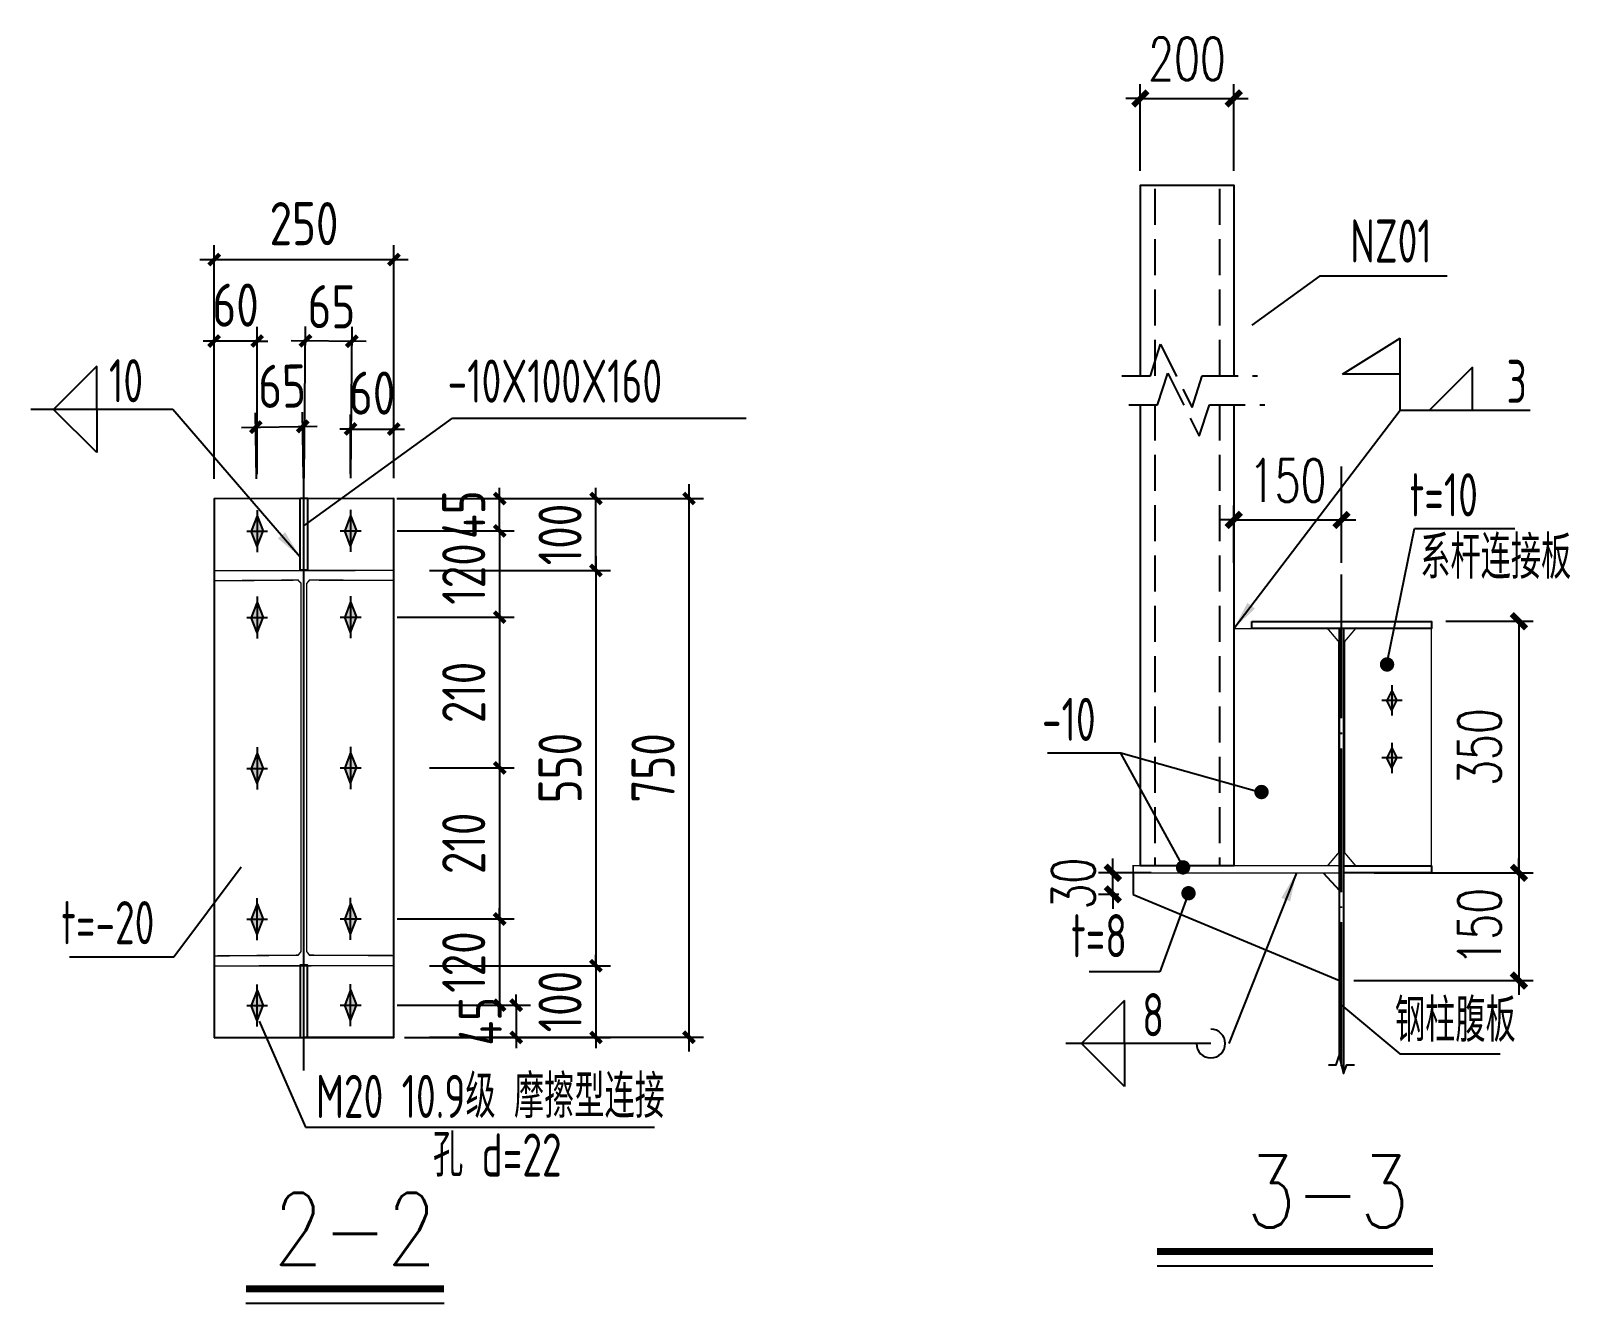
# Model space of a CAD drawing. Extents: x 177291 to 1288761, y 177638 to 322898.
# Drawn here: x 1249595 to 1260305, y 213099 to 221952 of the extents above; entities that cross this region are included whole.
import ezdxf

# ---------------------------------------------------------------- set-up
doc = ezdxf.new("R2010")
doc.units = 0
doc.header["$LTSCALE"] = 1000
doc.linetypes.add('DASH', pattern=[0.35, 0.25, -0.1])
doc.linetypes.add('DOTE', pattern=[2.42, 2, -0.2, 0.02, -0.2])
for name, color, linetype in [('ADIM', 3, 'Continuous'), ('AXIS', 3, 'Continuous'), ('DOTE', 1, 'Continuous'), ('GL', 150, 'Continuous'), ('GZ', 50, 'Continuous'), ('LT', 27, 'Continuous'), ('PZ', 202, 'Continuous'), ('TEXT', 7, 'Continuous')]:
    doc.layers.add(name, color=color, linetype=linetype)
doc.styles.add('_TCH_DIM_T3', font='SIMPLEX', dxfattribs={"width": 0.705882, "bigfont": 'GBCBIG'})
doc.styles.add('SIM-TSSC', font='simplex.shx', dxfattribs={"width": 0.8, "bigfont": 'tssdchn.shx'})
doc.styles.get("Standard").update_dxf_attribs({"font": 'gbenor.shx', "bigfont": 'gbcbig.shx'})
doc.styles.add('TSSD_Dimension', font='Tssdeng.shx', dxfattribs={"width": 0.8, "bigfont": 'hztxt.shx'})
doc.styles.add('TSSD_Label', font='tssdeng.shx', dxfattribs={"width": 0.7, "bigfont": 'hztxt.shx'})
doc.styles.add('TSSD_Norm', font='tssdeng.shx', dxfattribs={"bigfont": 'hztxt.shx'})
doc.dimstyles.new('TCH_100_5', dxfattribs={"dimtxt": 297.5, "dimasz": 100, "dimexe": 100, "dimexo": 100, "dimgap": 126.25, "dimtad": 1, "dimdec": 0, "dimlfac": 0.2, "dimzin": 0, "dimdsep": 46, "dimtxsty": '_TCH_DIM_T3', "dimblk": 'ARCHTICK', "dimcen": 0.09, "dimclrd": 126, "dimclre": 126, "dimclrt": 7, "dimazin": 2, "dimtfac": 1, "dimtdec": 0, "dimtix": 1, "dimtmove": 2, "dimatfit": 3, "dimfxl": 1, "dimtolj": 1, "dimtzin": 0, "dimarcsym": 0})
doc.dimstyles.new('TSSD_20_100', dxfattribs={"dimtxt": 300, "dimasz": 75, "dimexe": 100, "dimexo": 250, "dimgap": 100, "dimtad": 1, "dimdec": 0, "dimlfac": 0.2, "dimzin": 0, "dimdsep": 46, "dimtxsty": 'TSSD_Dimension', "dimblk": 'ARCHTICK', "dimcen": 0, "dimdle": 100, "dimclrt": 7, "dimadec": 0, "dimazin": 0, "dimtfac": 1, "dimtdec": 0, "dimtix": 1, "dimtmove": 2, "dimatfit": 3, "dimfxl": 1, "dimtolj": 1, "dimtzin": 0, "dimarcsym": 0})
doc.dimstyles.new('TSSD_LEADER_STYLE_200.0', dxfattribs={"dimtxt": 0.18, "dimasz": 200, "dimexe": 0.18, "dimexo": 0.0625, "dimgap": 0.09, "dimtad": 0, "dimtih": 1, "dimtoh": 1, "dimdec": 4, "dimzin": 0, "dimdsep": 46, "dimtxsty": 'Standard', "dimcen": 0.09, "dimadec": 0, "dimazin": 0, "dimtfac": 1, "dimtdec": 4, "dimtofl": 0, "dimtmove": 0, "dimatfit": 3, "dimfxl": 1, "dimtolj": 1, "dimtzin": 0, "dimarcsym": 0})

# ---------------------------------------------------------------- blocks, each defined once
blk = doc.blocks.new('_ArchTick')
at = {"color": 0, "linetype": 'ByBlock', "const_width": 0.4}
blk.add_lwpolyline([(-0.5, -0.5), (0.5, 0.5)], dxfattribs=at)
blk = doc.blocks.new('*D804')
at = {"layer": 'Defpoints', "color": 0, "transparency": 16777216}
for p in [(1258841, 216093), (1258699, 215343), (1259948, 215343)]:
    blk.add_point(p, dxfattribs=at)
at = {"layer": 'GL', "color": 126, "lineweight": -2, "transparency": 16777216}
for p, q in [((1259948, 216093), (1259948, 216193)), ((1258941, 216093), (1260048, 216093)), ((1259948, 216093), (1259948, 215343)), ((1258799, 215343), (1260048, 215343)), ((1259948, 215343), (1259948, 215243))]:
    blk.add_line(p, q, dxfattribs=at)
at = {"layer": 'GL', "color": 126, "lineweight": -2, "transparency": 16777216, "xscale": 100, "yscale": 100, "zscale": 100}
for p, rotation in [((1259948, 216093), 270), ((1259948, 215343), 90)]:
    blk.add_blockref('_ArchTick', p, dxfattribs=dict(at, rotation=rotation))
at = {"layer": 'GL', "color": 7, "transparency": 16777216, "insert": (1259673, 215718), "char_height": 297.5, "attachment_point": 5, "rotation": 90, "style": '_TCH_DIM_T3'}
blk.add_mtext('\\A1;150', dxfattribs=at)
blk = doc.blocks.new('*D805')
at = {"layer": 'Defpoints', "color": 0, "transparency": 16777216}
for p in [(1257123, 216093), (1257490, 216093), (1257264, 215943)]:
    blk.add_point(p, dxfattribs=at)
at = {"layer": 'GL', "color": 126, "lineweight": -2, "transparency": 16777216}
for p, q in [((1257123, 216093), (1257123, 216193)), ((1257390, 216093), (1257023, 216093)), ((1257123, 215943), (1257123, 216093)), ((1257164, 215943), (1257023, 215943)), ((1257123, 215943), (1257123, 215843))]:
    blk.add_line(p, q, dxfattribs=at)
at = {"layer": 'GL', "color": 126, "lineweight": -2, "transparency": 16777216, "xscale": 100, "yscale": 100, "zscale": 100}
for p, rotation in [((1257123, 216093), 270), ((1257123, 215943), 90)]:
    blk.add_blockref('_ArchTick', p, dxfattribs=dict(at, rotation=rotation))
at = {"layer": 'GL', "color": 7, "transparency": 16777216, "insert": (1256848, 216018), "char_height": 297.5, "attachment_point": 5, "rotation": 90, "style": '_TCH_DIM_T3'}
blk.add_mtext('\\A1;30', dxfattribs=at)
blk = doc.blocks.new('_WELD004')
at = {"color": 0, "linetype": 'ByBlock'}
for p, q in [((0, 1), (1, 0)), ((0, 0), (0, 1))]:
    blk.add_line(p, q, dxfattribs=at)
blk = doc.blocks.new('*D806')
at = {"layer": 'Defpoints', "color": 0, "transparency": 16777216}
for p in [(1258714, 218548), (1257964, 218150), (1258714, 218150)]:
    blk.add_point(p, dxfattribs=at)
at = {"layer": 'GL', "color": 126, "lineweight": -2, "transparency": 16777216}
for p, q in [((1257964, 218250), (1257964, 218648)), ((1258714, 218250), (1258714, 218648)), ((1257964, 218548), (1257864, 218548)), ((1257964, 218548), (1258714, 218548)), ((1258714, 218548), (1258814, 218548))]:
    blk.add_line(p, q, dxfattribs=at)
at = {"layer": 'GL', "color": 126, "lineweight": -2, "transparency": 16777216, "xscale": 100, "yscale": 100, "zscale": 100}
blk.add_blockref('_ArchTick', (1257964, 218548), dxfattribs=at)
at = {"layer": 'GL', "color": 126, "lineweight": -2, "transparency": 16777216, "xscale": 100, "yscale": 100, "zscale": 100, "rotation": 180}
blk.add_blockref('_ArchTick', (1258714, 218548), dxfattribs=at)
at = {"layer": 'GL', "color": 7, "transparency": 16777216, "insert": (1258339, 218823), "char_height": 297.5, "attachment_point": 5, "style": '_TCH_DIM_T3'}
blk.add_mtext('\\A1;150', dxfattribs=at)
blk = doc.blocks.new('*D807')
at = {"layer": 'Defpoints', "color": 0, "transparency": 16777216}
for p in [(1257964, 221481), (1257314, 220877), (1257964, 220877)]:
    blk.add_point(p, dxfattribs=at)
at = {"layer": 'GL', "color": 126, "lineweight": -2, "transparency": 16777216}
for p, q in [((1257314, 221481), (1257214, 221481)), ((1257314, 220977), (1257314, 221581)), ((1257314, 221481), (1257964, 221481)), ((1257964, 220977), (1257964, 221581)), ((1257964, 221481), (1258064, 221481))]:
    blk.add_line(p, q, dxfattribs=at)
at = {"layer": 'GL', "color": 126, "lineweight": -2, "transparency": 16777216, "xscale": 100, "yscale": 100, "zscale": 100}
blk.add_blockref('_ArchTick', (1257314, 221481), dxfattribs=at)
at = {"layer": 'GL', "color": 126, "lineweight": -2, "transparency": 16777216, "xscale": 100, "yscale": 100, "zscale": 100, "rotation": 180}
blk.add_blockref('_ArchTick', (1257964, 221481), dxfattribs=at)
at = {"layer": 'GL', "color": 7, "transparency": 16777216, "insert": (1257639, 221756), "char_height": 297.5, "attachment_point": 5, "style": '_TCH_DIM_T3'}
blk.add_mtext('\\A1;200', dxfattribs=at)
blk = doc.blocks.new('*D842')
at = {"layer": 'Defpoints', "color": 0, "transparency": 16777216}
for p in [(1259339, 217843), (1259339, 216093), (1259948, 216093)]:
    blk.add_point(p, dxfattribs=at)
at = {"layer": 'GL', "color": 126, "lineweight": -2, "transparency": 16777216}
for p, q in [((1259439, 217843), (1260048, 217843)), ((1259948, 217843), (1259948, 216093)), ((1259439, 216093), (1260048, 216093))]:
    blk.add_line(p, q, dxfattribs=at)
at = {"layer": 'GL', "color": 126, "lineweight": -2, "transparency": 16777216, "xscale": 100, "yscale": 100, "zscale": 100}
for p, rotation in [((1259948, 217843), 90), ((1259948, 216093), 270)]:
    blk.add_blockref('_ArchTick', p, dxfattribs=dict(at, rotation=rotation))
at = {"layer": 'GL', "color": 7, "transparency": 16777216, "insert": (1259673, 216968), "char_height": 297.5, "attachment_point": 5, "rotation": 90, "style": '_TCH_DIM_T3'}
blk.add_mtext('\\A1;350', dxfattribs=at)
blk = doc.blocks.new('*D896')
at = {"layer": 'AXIS', "color": 0, "lineweight": -2, "transparency": 16777216}
for p, q in [((1250872, 218835), (1250872, 220460)), ((1252121, 218838), (1252121, 220460)), ((1250772, 220360), (1252221, 220360))]:
    blk.add_line(p, q, dxfattribs=at)
at = {"layer": 'Defpoints', "color": 0, "transparency": 16777216}
for p in [(1252121, 220360), (1252121, 218588), (1250872, 218585)]:
    blk.add_point(p, dxfattribs=at)
at = {"layer": 'AXIS', "color": 0, "lineweight": -2, "transparency": 16777216, "xscale": 75, "yscale": 75, "zscale": 75, "rotation": 180}
blk.add_blockref('_ArchTick', (1250872, 220360), dxfattribs=at)
at = {"layer": 'AXIS', "color": 0, "lineweight": -2, "transparency": 16777216, "xscale": 75, "yscale": 75, "zscale": 75}
blk.add_blockref('_ArchTick', (1252121, 220360), dxfattribs=at)
at = {"layer": 'AXIS', "color": 7, "transparency": 16777216, "insert": (1251496, 220610), "char_height": 300, "attachment_point": 5, "style": 'TSSD_Dimension'}
blk.add_mtext('\\A1;250', dxfattribs=at)
blk = doc.blocks.new('*D897')
at = {"layer": 'AXIS', "color": 0, "lineweight": -2, "transparency": 16777216}
for p, q in [((1251498, 218840), (1251506, 219895)), ((1251822, 218838), (1251830, 219892)), ((1251406, 219796), (1251929, 219792))]:
    blk.add_line(p, q, dxfattribs=at)
at = {"layer": 'Defpoints', "color": 0, "transparency": 16777216}
for p in [(1251829, 219792), (1251496, 218590), (1251820, 218588)]:
    blk.add_point(p, dxfattribs=at)
at = {"layer": 'AXIS', "color": 0, "lineweight": -2, "transparency": 16777216, "xscale": 75, "yscale": 75, "zscale": 75}
for p, rotation in [((1251506, 219795), 179.5602017866999), ((1251829, 219792), 359.5602017866999)]:
    blk.add_blockref('_ArchTick', p, dxfattribs=dict(at, rotation=rotation))
at = {"layer": 'AXIS', "color": 7, "transparency": 16777216, "insert": (1251687, 220032), "char_height": 300, "attachment_point": 5, "rotation": 359.5602, "style": 'TSSD_Dimension'}
blk.add_mtext('\\A1;65', dxfattribs=at)
blk = doc.blocks.new('*D898')
at = {"layer": 'AXIS', "color": 0, "lineweight": -2, "transparency": 16777216}
for p, q in [((1251166, 218835), (1251159, 219294)), ((1251492, 218840), (1251485, 219299)), ((1251061, 219192), (1251587, 219200))]:
    blk.add_line(p, q, dxfattribs=at)
at = {"layer": 'Defpoints', "color": 0, "transparency": 16777216}
for p in [(1251487, 219199), (1251496, 218590), (1251170, 218585)]:
    blk.add_point(p, dxfattribs=at)
at = {"layer": 'AXIS', "color": 0, "lineweight": -2, "transparency": 16777216, "xscale": 75, "yscale": 75, "zscale": 75}
for p, rotation in [((1251161, 219194), 180.8731151727567), ((1251487, 219199), 0.8731151727567238)]:
    blk.add_blockref('_ArchTick', p, dxfattribs=dict(at, rotation=rotation))
at = {"layer": 'AXIS', "color": 7, "transparency": 16777216, "insert": (1251343, 219479), "char_height": 300, "attachment_point": 5, "rotation": 0.8731, "style": 'TSSD_Dimension'}
blk.add_mtext('\\A1;65', dxfattribs=at)
blk = doc.blocks.new('*D902')
at = {"layer": 'AXIS', "color": 0, "lineweight": -2, "transparency": 16777216}
for p, q in [((1252142, 218697), (1252957, 218697)), ((1252857, 218697), (1252857, 218772)), ((1252857, 218472), (1252857, 218697)), ((1252143, 218472), (1252957, 218472)), ((1252857, 218472), (1252857, 218397))]:
    blk.add_line(p, q, dxfattribs=at)
at = {"layer": 'Defpoints', "color": 0, "transparency": 16777216}
for p in [(1251892, 218697), (1252857, 218697), (1251893, 218472)]:
    blk.add_point(p, dxfattribs=at)
at = {"layer": 'AXIS', "color": 0, "lineweight": -2, "transparency": 16777216, "xscale": 75, "yscale": 75, "zscale": 75}
for p, rotation in [((1252857, 218697), 270), ((1252857, 218472), 90)]:
    blk.add_blockref('_ArchTick', p, dxfattribs=dict(at, rotation=rotation))
at = {"layer": 'AXIS', "color": 7, "transparency": 16777216, "insert": (1252607, 218585), "char_height": 300, "attachment_point": 5, "rotation": 90, "style": 'TSSD_Dimension'}
blk.add_mtext('\\A1;45', dxfattribs=at)
blk = doc.blocks.new('*D903')
at = {"layer": 'AXIS', "color": 0, "lineweight": -2, "transparency": 16777216}
for p, q in [((1252857, 218472), (1252857, 218547)), ((1252143, 218472), (1252957, 218472)), ((1252857, 218472), (1252857, 217872)), ((1252143, 217872), (1252957, 217872)), ((1252857, 217872), (1252857, 217797))]:
    blk.add_line(p, q, dxfattribs=at)
at = {"layer": 'Defpoints', "color": 0, "transparency": 16777216}
for p in [(1251893, 218472), (1251893, 217872), (1252857, 217872)]:
    blk.add_point(p, dxfattribs=at)
at = {"layer": 'AXIS', "color": 0, "lineweight": -2, "transparency": 16777216, "xscale": 75, "yscale": 75, "zscale": 75}
for p, rotation in [((1252857, 218472), 270), ((1252857, 217872), 90)]:
    blk.add_blockref('_ArchTick', p, dxfattribs=dict(at, rotation=rotation))
at = {"layer": 'AXIS', "color": 7, "transparency": 16777216, "insert": (1252607, 218172), "char_height": 300, "attachment_point": 5, "rotation": 90, "style": 'TSSD_Dimension'}
blk.add_mtext('\\A1;120', dxfattribs=at)
blk = doc.blocks.new('*D904')
at = {"layer": 'AXIS', "color": 0, "lineweight": -2, "transparency": 16777216}
for p, q in [((1252857, 217972), (1252857, 216723)), ((1252143, 217872), (1252957, 217872)), ((1252370, 216823), (1252957, 216823))]:
    blk.add_line(p, q, dxfattribs=at)
at = {"layer": 'Defpoints', "color": 0, "transparency": 16777216}
for p in [(1251893, 217872), (1252120, 216823), (1252857, 216823)]:
    blk.add_point(p, dxfattribs=at)
at = {"layer": 'AXIS', "color": 0, "lineweight": -2, "transparency": 16777216, "xscale": 75, "yscale": 75, "zscale": 75}
for p, rotation in [((1252857, 217872), 90), ((1252857, 216823), 270)]:
    blk.add_blockref('_ArchTick', p, dxfattribs=dict(at, rotation=rotation))
at = {"layer": 'AXIS', "color": 7, "transparency": 16777216, "insert": (1252607, 217348), "char_height": 300, "attachment_point": 5, "rotation": 90, "style": 'TSSD_Dimension'}
blk.add_mtext('\\A1;210', dxfattribs=at)
blk = doc.blocks.new('*D905')
at = {"layer": 'AXIS', "color": 0, "lineweight": -2, "transparency": 16777216}
for p, q in [((1252857, 216923), (1252857, 215672)), ((1252370, 216823), (1252957, 216823)), ((1252143, 215772), (1252957, 215772))]:
    blk.add_line(p, q, dxfattribs=at)
at = {"layer": 'Defpoints', "color": 0, "transparency": 16777216}
for p in [(1252120, 216823), (1251893, 215772), (1252857, 215772)]:
    blk.add_point(p, dxfattribs=at)
at = {"layer": 'AXIS', "color": 0, "lineweight": -2, "transparency": 16777216, "xscale": 75, "yscale": 75, "zscale": 75}
for p, rotation in [((1252857, 216823), 90), ((1252857, 215772), 270)]:
    blk.add_blockref('_ArchTick', p, dxfattribs=dict(at, rotation=rotation))
at = {"layer": 'AXIS', "color": 7, "transparency": 16777216, "insert": (1252607, 216298), "char_height": 300, "attachment_point": 5, "rotation": 90, "style": 'TSSD_Dimension'}
blk.add_mtext('\\A1;210', dxfattribs=at)
blk = doc.blocks.new('*D906')
at = {"layer": 'AXIS', "color": 0, "lineweight": -2, "transparency": 16777216}
for p, q in [((1252857, 215772), (1252857, 215847)), ((1252143, 215772), (1252957, 215772)), ((1252857, 215772), (1252857, 215172)), ((1252143, 215172), (1252957, 215172)), ((1252857, 215172), (1252857, 215097))]:
    blk.add_line(p, q, dxfattribs=at)
at = {"layer": 'Defpoints', "color": 0, "transparency": 16777216}
for p in [(1251893, 215772), (1251893, 215172), (1252857, 215172)]:
    blk.add_point(p, dxfattribs=at)
at = {"layer": 'AXIS', "color": 0, "lineweight": -2, "transparency": 16777216, "xscale": 75, "yscale": 75, "zscale": 75}
for p, rotation in [((1252857, 215772), 270), ((1252857, 215172), 90)]:
    blk.add_blockref('_ArchTick', p, dxfattribs=dict(at, rotation=rotation))
at = {"layer": 'AXIS', "color": 7, "transparency": 16777216, "insert": (1252607, 215472), "char_height": 300, "attachment_point": 5, "rotation": 90, "style": 'TSSD_Dimension'}
blk.add_mtext('\\A1;120', dxfattribs=at)
blk = doc.blocks.new('*D899')
at = {"layer": 'AXIS', "color": 0, "lineweight": -2, "transparency": 16777216}
for p, q in [((1252143, 215172), (1253072, 215172)), ((1252972, 215172), (1252972, 215247)), ((1252972, 215172), (1252972, 214948)), ((1252196, 214948), (1253072, 214948)), ((1252972, 214948), (1252972, 214873))]:
    blk.add_line(p, q, dxfattribs=at)
at = {"layer": 'Defpoints', "color": 0, "transparency": 16777216}
for p in [(1251893, 215172), (1251946, 214948), (1252972, 214948)]:
    blk.add_point(p, dxfattribs=at)
at = {"layer": 'AXIS', "color": 0, "lineweight": -2, "transparency": 16777216, "xscale": 75, "yscale": 75, "zscale": 75}
for p, rotation in [((1252972, 215172), 270), ((1252972, 214948), 90)]:
    blk.add_blockref('_ArchTick', p, dxfattribs=dict(at, rotation=rotation))
at = {"layer": 'AXIS', "color": 7, "transparency": 16777216, "insert": (1252722, 215060), "char_height": 300, "attachment_point": 5, "rotation": 90, "style": 'TSSD_Dimension'}
blk.add_mtext('\\A1;45', dxfattribs=at)
blk = doc.blocks.new('*D892')
at = {"layer": 'AXIS', "color": 0, "lineweight": -2, "transparency": 16777216}
for p, q in [((1252370, 218697), (1254274, 218697)), ((1254174, 218797), (1254174, 214849)), ((1252369, 214949), (1254274, 214949))]:
    blk.add_line(p, q, dxfattribs=at)
at = {"layer": 'Defpoints', "color": 0, "transparency": 16777216}
for p in [(1252120, 218697), (1252119, 214949), (1254174, 214949)]:
    blk.add_point(p, dxfattribs=at)
at = {"layer": 'AXIS', "color": 0, "lineweight": -2, "transparency": 16777216, "xscale": 75, "yscale": 75, "zscale": 75}
for p, rotation in [((1254174, 218697), 90), ((1254174, 214949), 270)]:
    blk.add_blockref('_ArchTick', p, dxfattribs=dict(at, rotation=rotation))
at = {"layer": 'AXIS', "color": 7, "transparency": 16777216, "insert": (1253924, 216823), "char_height": 300, "attachment_point": 5, "rotation": 90, "style": 'TSSD_Dimension'}
blk.add_mtext('\\A1;750', dxfattribs=at)
blk = doc.blocks.new('*D900')
at = {"layer": 'AXIS', "color": 0, "lineweight": -2, "transparency": 16777216}
for p, q in [((1250870, 218866), (1250870, 219893)), ((1251170, 218866), (1251170, 219893)), ((1250870, 219793), (1250795, 219793)), ((1251170, 219793), (1250870, 219793)), ((1251170, 219793), (1251245, 219793))]:
    blk.add_line(p, q, dxfattribs=at)
at = {"layer": 'Defpoints', "color": 0, "transparency": 16777216}
for p in [(1250870, 219793), (1250870, 218616), (1251170, 218616)]:
    blk.add_point(p, dxfattribs=at)
at = {"layer": 'AXIS', "color": 0, "lineweight": -2, "transparency": 16777216, "xscale": 75, "yscale": 75, "zscale": 75}
blk.add_blockref('_ArchTick', (1250870, 219793), dxfattribs=at)
at = {"layer": 'AXIS', "color": 0, "lineweight": -2, "transparency": 16777216, "xscale": 75, "yscale": 75, "zscale": 75, "rotation": 180}
blk.add_blockref('_ArchTick', (1251170, 219793), dxfattribs=at)
at = {"layer": 'AXIS', "color": 7, "transparency": 16777216, "insert": (1251020, 220043), "char_height": 300, "attachment_point": 5, "style": 'TSSD_Dimension'}
blk.add_mtext('\\A1;60', dxfattribs=at)
blk = doc.blocks.new('*D901')
at = {"layer": 'AXIS', "color": 0, "lineweight": -2, "transparency": 16777216}
for p, q in [((1251820, 218869), (1251820, 219281)), ((1252120, 218869), (1252120, 219281)), ((1251820, 219181), (1251745, 219181)), ((1251820, 219181), (1252120, 219181)), ((1252120, 219181), (1252195, 219181))]:
    blk.add_line(p, q, dxfattribs=at)
at = {"layer": 'Defpoints', "color": 0, "transparency": 16777216}
for p in [(1252120, 219181), (1251820, 218619), (1252120, 218619)]:
    blk.add_point(p, dxfattribs=at)
at = {"layer": 'AXIS', "color": 0, "lineweight": -2, "transparency": 16777216, "xscale": 75, "yscale": 75, "zscale": 75}
blk.add_blockref('_ArchTick', (1251820, 219181), dxfattribs=at)
at = {"layer": 'AXIS', "color": 0, "lineweight": -2, "transparency": 16777216, "xscale": 75, "yscale": 75, "zscale": 75, "rotation": 180}
blk.add_blockref('_ArchTick', (1252120, 219181), dxfattribs=at)
at = {"layer": 'AXIS', "color": 7, "transparency": 16777216, "insert": (1251970, 219431), "char_height": 300, "attachment_point": 5, "style": 'TSSD_Dimension'}
blk.add_mtext('\\A1;60', dxfattribs=at)
blk = doc.blocks.new('*D893')
at = {"layer": 'AXIS', "color": 0, "lineweight": -2, "transparency": 16777216}
for p, q in [((1253527, 218297), (1253527, 215347)), ((1252370, 218197), (1253627, 218197)), ((1252370, 215447), (1253627, 215447))]:
    blk.add_line(p, q, dxfattribs=at)
at = {"layer": 'Defpoints', "color": 0, "transparency": 16777216}
for p in [(1252120, 218197), (1252120, 215447), (1253527, 215447)]:
    blk.add_point(p, dxfattribs=at)
at = {"layer": 'AXIS', "color": 0, "lineweight": -2, "transparency": 16777216, "xscale": 75, "yscale": 75, "zscale": 75}
for p, rotation in [((1253527, 218197), 90), ((1253527, 215447), 270)]:
    blk.add_blockref('_ArchTick', p, dxfattribs=dict(at, rotation=rotation))
at = {"layer": 'AXIS', "color": 7, "transparency": 16777216, "insert": (1253277, 216822), "char_height": 300, "attachment_point": 5, "rotation": 90, "style": 'TSSD_Dimension'}
blk.add_mtext('\\A1;550', dxfattribs=at)
blk = doc.blocks.new('*D894')
at = {"layer": 'AXIS', "color": 0, "lineweight": -2, "transparency": 16777216}
for p, q in [((1253527, 215447), (1253527, 215522)), ((1252370, 215447), (1253627, 215447)), ((1253527, 215447), (1253527, 214947)), ((1252370, 214947), (1253627, 214947)), ((1253527, 214947), (1253527, 214872))]:
    blk.add_line(p, q, dxfattribs=at)
at = {"layer": 'Defpoints', "color": 0, "transparency": 16777216}
for p in [(1252120, 215447), (1252120, 214947), (1253527, 214947)]:
    blk.add_point(p, dxfattribs=at)
at = {"layer": 'AXIS', "color": 0, "lineweight": -2, "transparency": 16777216, "xscale": 75, "yscale": 75, "zscale": 75}
for p, rotation in [((1253527, 215447), 270), ((1253527, 214947), 90)]:
    blk.add_blockref('_ArchTick', p, dxfattribs=dict(at, rotation=rotation))
at = {"layer": 'AXIS', "color": 7, "transparency": 16777216, "insert": (1253277, 215197), "char_height": 300, "attachment_point": 5, "rotation": 90, "style": 'TSSD_Dimension'}
blk.add_mtext('\\A1;100', dxfattribs=at)
blk = doc.blocks.new('*D895')
at = {"layer": 'AXIS', "color": 0, "lineweight": -2, "transparency": 16777216}
for p, q in [((1252370, 218697), (1253627, 218697)), ((1253527, 218697), (1253527, 218772)), ((1253527, 218197), (1253527, 218697)), ((1252370, 218197), (1253627, 218197)), ((1253527, 218197), (1253527, 218122))]:
    blk.add_line(p, q, dxfattribs=at)
at = {"layer": 'Defpoints', "color": 0, "transparency": 16777216}
for p in [(1252120, 218697), (1253527, 218697), (1252120, 218197)]:
    blk.add_point(p, dxfattribs=at)
at = {"layer": 'AXIS', "color": 0, "lineweight": -2, "transparency": 16777216, "xscale": 75, "yscale": 75, "zscale": 75}
for p, rotation in [((1253527, 218697), 270), ((1253527, 218197), 90)]:
    blk.add_blockref('_ArchTick', p, dxfattribs=dict(at, rotation=rotation))
at = {"layer": 'AXIS', "color": 7, "transparency": 16777216, "insert": (1253277, 218447), "char_height": 300, "attachment_point": 5, "rotation": 90, "style": 'TSSD_Dimension'}
blk.add_mtext('\\A1;100', dxfattribs=at)

msp = doc.modelspace()

# ---------------------------------------------------------------- hatches: boundary and pattern name
h = msp.add_hatch(color=256)
h.paths.add_polyline_path([(1251128.96, 218469.95), (1251170.13, 218469.95), (1251170.13, 218576.46)])
h.paths.add_polyline_path([(1251170.13, 218576.46), (1251170.13, 218469.95), (1251211.3, 218469.95)])
h.paths.add_polyline_path([(1251211.3, 218469.95), (1251170.13, 218469.95), (1251170.13, 218363.43)])
h.paths.add_polyline_path([(1251170.13, 218469.95), (1251128.96, 218469.95), (1251170.13, 218363.43)])
h = msp.add_hatch(color=256)
h.paths.add_polyline_path([(1251778.84, 218472.43), (1251820.01, 218472.43), (1251820.01, 218578.95)])
h.paths.add_polyline_path([(1251820.01, 218578.95), (1251820.01, 218472.43), (1251861.18, 218472.43)])
h.paths.add_polyline_path([(1251861.18, 218472.43), (1251820.01, 218472.43), (1251820.01, 218365.91)])
h.paths.add_polyline_path([(1251820.01, 218472.43), (1251778.84, 218472.43), (1251820.01, 218365.91)])
h = msp.add_hatch(color=256)
h.paths.add_polyline_path([(1251128.96, 217869.95), (1251170.13, 217869.95), (1251170.13, 217976.46)])
h.paths.add_polyline_path([(1251170.13, 217976.46), (1251170.13, 217869.95), (1251211.3, 217869.95)])
h.paths.add_polyline_path([(1251211.3, 217869.95), (1251170.13, 217869.95), (1251170.13, 217763.43)])
h.paths.add_polyline_path([(1251170.13, 217869.95), (1251128.96, 217869.95), (1251170.13, 217763.43)])
h = msp.add_hatch(color=256)
h.paths.add_polyline_path([(1251778.84, 217872.43), (1251820.01, 217872.43), (1251820.01, 217978.95)])
h.paths.add_polyline_path([(1251820.01, 217978.95), (1251820.01, 217872.43), (1251861.18, 217872.43)])
h.paths.add_polyline_path([(1251861.18, 217872.43), (1251820.01, 217872.43), (1251820.01, 217765.91)])
h.paths.add_polyline_path([(1251820.01, 217872.43), (1251778.84, 217872.43), (1251820.01, 217765.91)])
for points in [[(1259064.42, 217362.73), (1259099.52, 217292.53), (1259064.42, 217222.33), (1259029.32, 217292.53)], [(1259064.42, 216962.73), (1259099.52, 216892.53), (1259064.42, 216822.33), (1259029.32, 216892.53)]]:
    msp.add_hatch(color=256).paths.add_polyline_path(points)
h = msp.add_hatch(color=256)
h.paths.add_polyline_path([(1251128.96, 216819.95), (1251170.13, 216819.95), (1251170.13, 216926.46)])
h.paths.add_polyline_path([(1251170.13, 216926.46), (1251170.13, 216819.95), (1251211.3, 216819.95)])
h.paths.add_polyline_path([(1251211.3, 216819.95), (1251170.13, 216819.95), (1251170.13, 216713.43)])
h.paths.add_polyline_path([(1251170.13, 216819.95), (1251128.96, 216819.95), (1251170.13, 216713.43)])
h = msp.add_hatch(color=256)
h.paths.add_polyline_path([(1251778.84, 216822.43), (1251820.01, 216822.43), (1251820.01, 216928.95)])
h.paths.add_polyline_path([(1251820.01, 216928.95), (1251820.01, 216822.43), (1251861.18, 216822.43)])
h.paths.add_polyline_path([(1251861.18, 216822.43), (1251820.01, 216822.43), (1251820.01, 216715.91)])
h.paths.add_polyline_path([(1251820.01, 216822.43), (1251778.84, 216822.43), (1251820.01, 216715.91)])
h = msp.add_hatch(color=256)
h.paths.add_polyline_path([(1251128.96, 215769.95), (1251170.13, 215769.95), (1251170.13, 215663.43)])
h.paths.add_polyline_path([(1251170.13, 215663.43), (1251170.13, 215769.95), (1251211.3, 215769.95)])
h.paths.add_polyline_path([(1251211.3, 215769.95), (1251170.13, 215769.95), (1251170.13, 215876.46)])
h.paths.add_polyline_path([(1251170.13, 215769.95), (1251128.96, 215769.95), (1251170.13, 215876.46)])
h = msp.add_hatch(color=256)
h.paths.add_polyline_path([(1251778.84, 215772.43), (1251820.01, 215772.43), (1251820.01, 215665.91)])
h.paths.add_polyline_path([(1251820.01, 215665.91), (1251820.01, 215772.43), (1251861.18, 215772.43)])
h.paths.add_polyline_path([(1251861.18, 215772.43), (1251820.01, 215772.43), (1251820.01, 215878.95)])
h.paths.add_polyline_path([(1251820.01, 215772.43), (1251778.84, 215772.43), (1251820.01, 215878.95)])
h = msp.add_hatch(color=256)
h.paths.add_polyline_path([(1251128.96, 215169.95), (1251170.13, 215169.95), (1251170.13, 215063.43)])
h.paths.add_polyline_path([(1251170.13, 215063.43), (1251170.13, 215169.95), (1251211.3, 215169.95)])
h.paths.add_polyline_path([(1251211.3, 215169.95), (1251170.13, 215169.95), (1251170.13, 215276.46)])
h.paths.add_polyline_path([(1251170.13, 215169.95), (1251128.96, 215169.95), (1251170.13, 215276.46)])
h = msp.add_hatch(color=256)
h.paths.add_polyline_path([(1251778.84, 215172.43), (1251820.01, 215172.43), (1251820.01, 215065.91)])
h.paths.add_polyline_path([(1251820.01, 215065.91), (1251820.01, 215172.43), (1251861.18, 215172.43)])
h.paths.add_polyline_path([(1251861.18, 215172.43), (1251820.01, 215172.43), (1251820.01, 215278.95)])
h.paths.add_polyline_path([(1251820.01, 215172.43), (1251778.84, 215172.43), (1251820.01, 215278.95)])
at = {"layer": 'AXIS'}
h = msp.add_hatch(color=256, dxfattribs=at)
h.paths.add_polyline_path([(1258721.43, 219562.3), (1259121.43, 219812.3), (1259121.43, 219562.3)], flags=16)
edge = h.paths.add_edge_path()
edge.add_line((1258721.43, 219562.3), (1259121.43, 219812.3))
edge.add_line((1259121.43, 219562.3), (1258721.43, 219562.3))
edge.add_line((1259121.43, 219312.3), (1259121.43, 219812.3))

# ---------------------------------------------------------------- linework, layer by layer
for p, q in [((1251170.13, 218616.44), (1251170.13, 218323.45)), ((1251820.01, 218618.93), (1251820.01, 218325.94)), ((1251170.13, 218576.46), (1251128.96, 218469.95)), ((1251170.13, 218576.46), (1251211.3, 218469.95)), ((1251820.01, 218578.95), (1251778.84, 218472.43)), ((1251820.01, 218578.95), (1251861.18, 218472.43)), ((1251097.47, 218469.95), (1251242.79, 218469.95)), ((1251170.13, 218363.43), (1251128.96, 218469.95)), ((1251170.13, 218363.43), (1251211.3, 218469.95)), ((1251747.35, 218472.43), (1251892.67, 218472.43)), ((1251820.01, 218365.91), (1251778.84, 218472.43)), ((1251820.01, 218365.91), (1251861.18, 218472.43)), ((1251170.13, 217976.46), (1251128.96, 217869.95)), ((1251170.13, 218016.44), (1251170.13, 217723.45)), ((1251170.13, 217976.46), (1251211.3, 217869.95)), ((1251820.01, 217978.95), (1251778.84, 217872.43)), ((1251820.01, 218018.93), (1251820.01, 217725.94)), ((1251820.01, 217978.95), (1251861.18, 217872.43)), ((1251097.47, 217869.95), (1251242.79, 217869.95)), ((1251170.13, 217763.43), (1251128.96, 217869.95)), ((1251170.13, 217763.43), (1251211.3, 217869.95)), ((1251747.35, 217872.43), (1251892.67, 217872.43)), ((1251820.01, 217765.91), (1251778.84, 217872.43)), ((1251820.01, 217765.91), (1251861.18, 217872.43)), ((1259064.42, 217362.73), (1259029.32, 217292.53)), ((1259064.42, 217397.83), (1259064.42, 217187.23)), ((1259064.42, 217362.73), (1259099.52, 217292.53)), ((1259134.62, 217292.53), (1258994.22, 217292.53)), ((1259064.42, 217222.33), (1259029.32, 217292.53)), ((1259064.42, 217222.33), (1259099.52, 217292.53)), ((1259064.42, 216997.83), (1259064.42, 216787.23)), ((1251170.13, 216926.46), (1251128.96, 216819.95)), ((1251170.13, 216966.44), (1251170.13, 216673.45)), ((1251170.13, 216926.46), (1251211.3, 216819.95)), ((1251820.01, 216928.95), (1251778.84, 216822.43)), ((1251820.01, 216968.93), (1251820.01, 216675.94)), ((1251820.01, 216928.95), (1251861.18, 216822.43)), ((1259134.62, 216892.53), (1258994.22, 216892.53)), ((1259064.42, 216962.73), (1259029.32, 216892.53)), ((1259064.42, 216822.33), (1259029.32, 216892.53)), ((1259064.42, 216962.73), (1259099.52, 216892.53)), ((1259064.42, 216822.33), (1259099.52, 216892.53)), ((1251097.47, 216819.95), (1251242.79, 216819.95)), ((1251170.13, 216713.43), (1251128.96, 216819.95)), ((1251170.13, 216713.43), (1251211.3, 216819.95)), ((1251747.35, 216822.43), (1251892.67, 216822.43)), ((1251820.01, 216715.91), (1251778.84, 216822.43)), ((1251820.01, 216715.91), (1251861.18, 216822.43)), ((1251170.13, 215623.45), (1251170.13, 215916.44)), ((1251820.01, 215625.94), (1251820.01, 215918.93)), ((1251170.13, 215876.46), (1251128.96, 215769.95)), ((1251170.13, 215876.46), (1251211.3, 215769.95)), ((1251820.01, 215878.95), (1251778.84, 215772.43)), ((1251820.01, 215878.95), (1251861.18, 215772.43)), ((1251097.47, 215769.95), (1251242.79, 215769.95)), ((1251170.13, 215663.43), (1251128.96, 215769.95)), ((1251170.13, 215663.43), (1251211.3, 215769.95)), ((1251747.35, 215772.43), (1251892.67, 215772.43)), ((1251820.01, 215665.91), (1251778.84, 215772.43)), ((1251820.01, 215665.91), (1251861.18, 215772.43)), ((1251170.13, 215276.46), (1251128.96, 215169.95)), ((1251170.13, 215023.45), (1251170.13, 215316.44)), ((1251170.13, 215276.46), (1251211.3, 215169.95)), ((1251820.01, 215278.95), (1251778.84, 215172.43)), ((1251820.01, 215025.94), (1251820.01, 215318.93)), ((1251820.01, 215278.95), (1251861.18, 215172.43)), ((1251097.47, 215169.95), (1251242.79, 215169.95)), ((1251170.13, 215063.43), (1251128.96, 215169.95)), ((1251170.13, 215063.43), (1251211.3, 215169.95)), ((1251747.35, 215172.43), (1251892.67, 215172.43)), ((1251820.01, 215065.91), (1251778.84, 215172.43)), ((1251820.01, 215065.91), (1251861.18, 215172.43))]:
    msp.add_line(p, q)
at = {"layer": 'ADIM', "const_width": 50}
for points in [[(1257430.8, 213458.33), (1259349.83, 213458.33)], [(1251091.59, 213198.54), (1252470.06, 213198.54)]]:
    msp.add_lwpolyline(points, dxfattribs=at)
at = {"layer": 'ADIM'}
for points in [[(1257430.8, 213358.33), (1259349.83, 213358.33)], [(1251091.59, 213098.54), (1252470.06, 213098.54)]]:
    msp.add_lwpolyline(points, dxfattribs=at)
at = {"layer": 'AXIS'}
for p, q in [((1258561.45, 220245.28), (1258089.42, 219903.38)), ((1259449.18, 220245.28), (1258561.45, 220245.28)), ((1258721.43, 219562.3), (1259121.43, 219812.3)), ((1259121.43, 219312.3), (1259121.43, 219812.3)), ((1259121.43, 219562.3), (1258721.43, 219562.3)), ((1259625.49, 219612.3), (1259325.49, 219312.3)), ((1259625.49, 219312.3), (1259625.49, 219612.3)), ((1250583.6, 219317.11), (1249595.08, 219317.11)), ((1251494.13, 218506.87), (1252528.81, 219255.86)), ((1252528.81, 219255.86), (1254571.91, 219255.86)), ((1259121.43, 219312.3), (1260025.49, 219312.3)), ((1259032.72, 217567.62), (1259221.05, 218488.91)), ((1259221.05, 218488.91), (1259920.01, 218488.91)), ((1257179.04, 216926.48), (1256667.31, 216926.48)), ((1258157.06, 216650.18), (1257179.04, 216926.48)), ((1257602.96, 216154.34), (1257179.04, 216926.48)), ((1251058.02, 216131.92), (1250591.11, 215507.33)), ((1257649.37, 215950.91), (1257450.02, 215404.96)), ((1250591.11, 215507.33), (1249865.29, 215507.33)), ((1257450.02, 215404.96), (1256959.03, 215404.96)), ((1258714.42, 215172.33), (1259119.24, 214832.76)), ((1251184.6, 215060.01), (1251507.34, 214324.3)), ((1257804.57, 214905.37), (1256797.06, 214905.37)), ((1259119.24, 214832.76), (1259818.21, 214832.76)), ((1251507.34, 214324.3), (1253934.52, 214324.3))]:
    msp.add_line(p, q, dxfattribs=at)
at = {"layer": 'AXIS', "const_width": 50}
for points in [[(1259055.49, 217540.57, -1), (1259005.68, 217544.85, -1)], [(1258132.06, 216655.31, -1), (1258182.06, 216655.31, -1)], [(1257636.52, 216130.85, -1), (1257586.52, 216130.85, -1)], [(1257624.37, 215950.91, 1), (1257674.37, 215950.91, 1)]]:
    msp.add_lwpolyline(points, format="xyb", close=True, dxfattribs=at)
at = {"layer": 'AXIS'}
msp.add_arc((1257804.57, 214905.37), 100, 180, 90, dxfattribs=at)
at = {"layer": 'DOTE'}
msp.add_line((1251494.88, 214716.91), (1251494.88, 219074.51), dxfattribs=at)
at = {"layer": 'DOTE', "color": 1, "linetype": 'DOTE', "ltscale": 0.5}
msp.add_line((1258714.42, 214748.8), (1258714.42, 218920.01), dxfattribs=at)
at = {"layer": 'GL', "const_width": 10}
msp.add_lwpolyline([(1250870.13, 215444.95), (1252120.01, 215447.43), (1252120.01, 215517.43), (1251534.13, 215519.92), (1251514.88, 215544.92), (1251514.88, 218106.67), (1251534.13, 218129.92), (1252120.01, 218127.43), (1252120.01, 218197.43), (1250870.13, 218194.95), (1250870.13, 218124.95), (1251454.88, 218129.92), (1251474.88, 218107.48), (1251474.88, 215544.92), (1251454.88, 215519.92), (1250870.13, 215514.95), (1250870.13, 215444.95)], close=True, dxfattribs=at)
at = {"layer": 'GZ'}
for p, q in [((1258699.42, 214812.11), (1258699.42, 217792.53)), ((1258729.42, 214701.89), (1258729.42, 217792.53))]:
    msp.add_line(p, q, dxfattribs=at)
msp.add_lwpolyline([(1258089.42, 217842.53), (1259339.42, 217842.53), (1259339.42, 217792.53), (1258089.42, 217792.53)], close=True, dxfattribs=at)
msp.add_lwpolyline([(1258624.42, 214758.05), (1258677.42, 214758.05), (1258677.42, 214758.05), (1258697.42, 214820.55), (1258727, 214695.71), (1258751.42, 214758.05), (1258751.42, 214758.05), (1258804.42, 214758.05)], dxfattribs=at)
at = {"layer": 'LT', "color": 8, "linetype": 'DASH'}
for p, q in [((1257414.42, 220852.12), (1257414.42, 219550.32)), ((1257864.42, 220852.12), (1257864.42, 219550.32)), ((1257414.42, 219350.32), (1257414.42, 216142.53)), ((1257864.42, 219350.32), (1257864.42, 216142.53))]:
    msp.add_line(p, q, dxfattribs=at)
at = {"layer": 'LT'}
for points in [[(1257314.42, 219550.32), (1257314.42, 220877.12), (1257964.42, 220877.12), (1257964.42, 219550.32)], [(1257964.42, 219350.32), (1257964.42, 216142.53), (1257314.42, 216142.53), (1257314.42, 219350.32)]]:
    msp.add_lwpolyline(points, dxfattribs=at)
at = {"layer": 'LT', "color": 8, "linetype": 'DASH'}
for points in [[(1257184.42, 219550.32), (1257384.42, 219550.32), (1257454.42, 219770.32), (1257674.42, 219330.32), (1257744.42, 219550.32), (1258129.43, 219550.32)], [(1257234.42, 219350.32), (1257434.42, 219350.32), (1257504.42, 219570.32), (1257724.42, 219130.32), (1257794.42, 219350.32), (1258179.43, 219350.32)]]:
    msp.add_lwpolyline(points, dxfattribs=at)
at = {"layer": 'PZ'}
for p, q in [((1257264.42, 216092.53), (1257264.42, 215942.53)), ((1258585.82, 216092.53), (1258699.42, 215969.8)), ((1257264.42, 215942.53), (1258699.42, 215342.83)), ((1252120.01, 214948.67), (1250870.13, 214944.95))]:
    msp.add_line(p, q, dxfattribs=at)
for points in [[(1250870.13, 214945.57), (1252120.01, 214948.05), (1252120.01, 218697.43), (1250870.13, 218694.95)], [(1251469.88, 218699.92), (1251519.88, 218699.92), (1251519.88, 218199.92), (1251469.88, 218199.92)], [(1251470.07, 214946.81), (1251520.07, 214946.81), (1251519.88, 215449.92), (1251469.88, 215449.92)]]:
    msp.add_lwpolyline(points, close=True, dxfattribs=at)
at = {"layer": 'PZ', "const_width": 10}
for points in [[(1257964.42, 217792.53), (1258617.09, 217792.53), (1258694.42, 217701.05), (1258694.42, 216234.02), (1258617.09, 216142.53), (1257964.42, 216142.53), (1257964.42, 217792.53)], [(1259339.42, 217792.53), (1258811.74, 217792.53), (1258734.42, 217701.05), (1258734.42, 216234.02), (1258811.74, 216142.53), (1259339.42, 216142.53), (1259339.42, 217792.53)]]:
    msp.add_lwpolyline(points, dxfattribs=at)
msp.add_lwpolyline([(1257264.42, 216142.53), (1258699.42, 216142.53), (1258699.42, 216092.53), (1257264.42, 216092.53)], close=True, dxfattribs=at)
at = {"layer": 'PZ'}
msp.add_lwpolyline([(1258729.42, 216142.53), (1259339.42, 216142.53), (1259339.42, 216092.53), (1258729.42, 216092.53)], dxfattribs=at)

# ---------------------------------------------------------------- block references
at = {"layer": 'AXIS', "xscale": -300, "yscale": 300, "zscale": 300}
for p in [(1250053.67, 219317.11), (1257204.57, 214905.37)]:
    msp.add_blockref('_WELD004', p, dxfattribs=at)
at = {"layer": 'AXIS', "xscale": 300, "yscale": 300, "zscale": 300, "rotation": 180}
for p in [(1250053.67, 219317.11), (1257204.57, 214905.37)]:
    msp.add_blockref('_WELD004', p, dxfattribs=at)

# ---------------------------------------------------------------- texts
at = {"layer": 'TEXT', "width": 0.7}
for s, style, p in [('NZ01', 'TSSD_Norm', (1258774.01, 220338.71)), ('-10', 'TSSD_Norm', (1256629.63, 217010.65)), ('t=8', 'TSSD_Norm', (1256832.02, 215505.42)), ('8', 'TSSD_Label', (1257327.65, 214955.37)), ('钢柱腹板', 'TSSD_Norm', (1259085.71, 214916.93))]:
    msp.add_text(s, height=300, dxfattribs=dict(at, style=style)).set_placement(p)
at = {"layer": 'TEXT', "style": 'TSSD_Norm', "width": 0.7}
for s, p in [('10', (1250139.06, 219367.11)), ('-10X100X160', (1252494.61, 219364.21)), ('3', (1259862.41, 219362.3)), ('t=10', (1259187.51, 218573.08)), ('系杆连接板', (1259261.8, 218138.22)), ('t=-20', (1249806.72, 215596.38)), ('M20 10.9级 摩擦型连接', (1251578.18, 214387.61)), ('孔 d=22', (1252393.45, 213979.59))]:
    msp.add_text(s, height=300, rotation=360, dxfattribs=at).set_placement(p)
at = {"layer": 'TEXT', "linetype": 'ByBlock', "style": 'SIM-TSSC', "width": 0.8}
for s, p in [('3-3', (1258052.88, 213625.97)), ('2-2', (1251284.83, 213366.18))]:
    msp.add_text(s, height=500, dxfattribs=at).set_placement(p)

# ---------------------------------------------------------------- dimensions: what is measured, and where the dimension line sits
at = {"layer": 'AXIS'}
for base, p1, p2, picture, middle in [((1252121.38, 220359.54), (1250871.51, 218585.29), (1252121.38, 218587.77), '*D896', (1251496.45, 220609.54)), ((1250870.13, 219792.71), (1251170.13, 218616.44), (1250870.13, 218616.44), '*D900', (1251020.13, 220042.71)), ((1252120.01, 219180.64), (1251820.01, 218618.93), (1252120.01, 218618.93), '*D901', (1251970.01, 219430.64))]:
    dim = msp.add_linear_dim(base=base, p1=p1, p2=p2, dimstyle='TSSD_20_100', dxfattribs=at)
    dim.commit()
    dim.dimension.update_dxf_attribs({"geometry": picture, "text_midpoint": middle})
for base, p1, p2, angle, picture, middle in [((1251829.25, 219792.47), (1251496.26, 218590.26), (1251820.01, 218587.77), 359.560202, '*D897', (1251686.72, 220032.22)), ((1251486.99, 219198.52), (1251170.13, 218585.29), (1251496.26, 218590.26), 0.873115, '*D898', (1251343.01, 219478.69))]:
    dim = msp.add_linear_dim(base=base, p1=p1, p2=p2, angle=angle, dimstyle='TSSD_20_100', dxfattribs=at)
    dim.commit()
    dim.dimension.update_dxf_attribs({"geometry": picture, "text_midpoint": middle, "dimtype": 161})
for base, p1, p2, angle, picture, middle in [((1252857.13, 218696.98), (1251892.67, 218472.43), (1251892.22, 218696.98), 90, '*D902', (1252607.13, 218584.71)), ((1254174.07, 214948.67), (1252120.01, 218697.43), (1252118.64, 214948.67), 90, '*D892', (1253924.07, 216823.05)), ((1253527.2, 218697.43), (1252120.01, 218197.43), (1252120.01, 218697.43), 270, '*D895', (1253277.2, 218447.43)), ((1252857.13, 217872.43), (1251892.67, 218472.43), (1251892.67, 217872.43), 90, '*D903', (1252607.13, 218172.43)), ((1253527.2, 215447.43), (1252120.01, 218197.43), (1252120.01, 215447.43), 90, '*D893', (1253277.2, 216822.43)), ((1252857.13, 216822.74), (1251892.67, 217872.43), (1252120.01, 216822.74), 90, '*D904', (1252607.13, 217347.59)), ((1252857.13, 215772.43), (1252120.01, 216822.74), (1251892.67, 215772.43), 90, '*D905', (1252607.13, 216297.59)), ((1252857.13, 215172.43), (1251892.67, 215772.43), (1251892.67, 215172.43), 90, '*D906', (1252607.13, 215472.43)), ((1253527.2, 214947.43), (1252120.01, 215447.43), (1252120.01, 214947.43), 90, '*D894', (1253277.2, 215197.43)), ((1252972.28, 214947.71), (1251892.67, 215172.43), (1251945.68, 214947.71), 90, '*D899', (1252722.28, 215060.07))]:
    dim = msp.add_linear_dim(base=base, p1=p1, p2=p2, angle=angle, dimstyle='TSSD_20_100', dxfattribs=at)
    dim.commit()
    dim.dimension.update_dxf_attribs({"geometry": picture, "text_midpoint": middle})
at = {"layer": 'GL'}
dim = msp.add_linear_dim(base=(1257964.42, 221481.48), p1=(1257314.42, 220877.12), p2=(1257964.42, 220877.12), text='200', dimstyle='TCH_100_5', dxfattribs=at)
dim.commit()
dim.dimension.update_dxf_attribs({"geometry": '*D807', "text_midpoint": (1257639.42, 221756.48)})
dim = msp.add_linear_dim(base=(1258714.42, 218547.92), p1=(1257964.42, 218150.35), p2=(1258714.42, 218150.35), dimstyle='TCH_100_5', dxfattribs=at)
dim.commit()
dim.dimension.update_dxf_attribs({"geometry": '*D806', "text_midpoint": (1258339.42, 218822.92)})
for base, p1, p2, picture, middle in [((1259947.79, 216092.53), (1259339.42, 217842.53), (1259339.42, 216092.53), '*D842', (1259672.79, 216967.53)), ((1257122.78, 216092.53), (1257264.42, 215942.53), (1257490.33, 216092.53), '*D805', (1256847.78, 216017.53)), ((1259947.79, 215342.53), (1258841.29, 216092.53), (1258699.42, 215342.53), '*D804', (1259672.79, 215717.53))]:
    dim = msp.add_linear_dim(base=base, p1=p1, p2=p2, angle=90, dimstyle='TCH_100_5', dxfattribs=at)
    dim.commit()
    dim.dimension.update_dxf_attribs({"geometry": picture, "text_midpoint": middle})

# ---------------------------------------------------------------- leaders
at = {"layer": 'AXIS'}
for points in [[(1251469.88, 218289.81), (1250583.6, 219317.11)], [(1257964.42, 217792.53), (1259121.43, 219312.3)], [(1258399.74, 216092.53), (1257929.57, 214905.37)]]:
    msp.add_leader(points, dimstyle='TSSD_LEADER_STYLE_200.0', dxfattribs=at)

doc.saveas('drawing.dxf')
